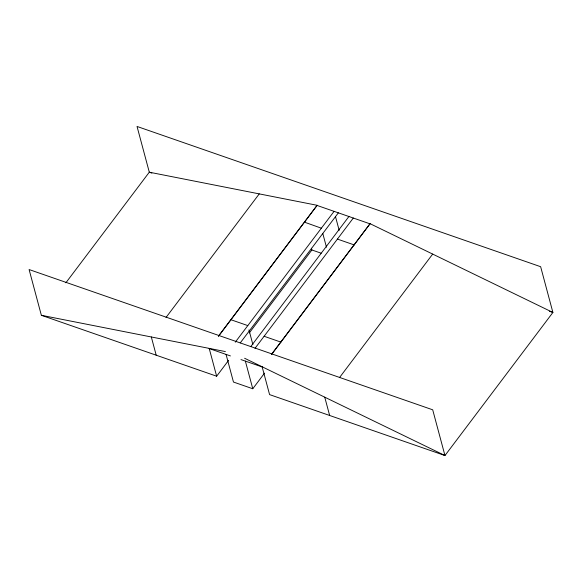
<?xml version="1.0" encoding="UTF-8"?>
<svg xmlns="http://www.w3.org/2000/svg" width="582" height="582" viewBox="0 0 582 582"><rect width="100%" height="100%" fill="white"/><g stroke="black" fill="none" stroke-linecap="round" stroke-linejoin="round"><path stroke-width="0.87" d="M65.89 282.772L149.298 172.199L137.039 126.454L540.642 266.709L552.9 312.461L444.961 455.546L269.582 394.603L262.126 366.769M166.037 317.459L259.259 193.886M218.497 336.054L317.139 205.3L149.298 172.199L151.873 173.094M218.483 336.316L317.139 205.3M235.295 342.165L334.083 211.353M240.242 342.922L338.368 212.837M244.6 358.257L444.961 455.546L432.702 409.801L29.1 269.539L41.358 315.291L216.65 376.205L228.602 360.353M249.278 332.955L311.879 249.969L311.414 248.245M250.791 346.581L348.916 216.504M255.003 348.342L353.303 218.032M271.394 354.482L370.072 223.684L552.9 312.461L549.481 311.275M271.816 354.183L370.072 223.684M226.063 354.409L233.469 382.047L252.77 388.754L264.548 373.142M339.459 377.66L432.681 254.087M41.358 315.291L225.38 351.579M317.183 205.482L370.123 223.874M321.373 228.202L304.422 222.149M337.422 239.086L354.234 244.927M311.879 249.969L321.169 253.199M230.981 319.751L247.801 325.593M264.104 336.272L280.917 342.121M209.244 348.567L230.428 355.929M240.977 359.589L262.176 366.958M335.472 216.533L339.175 230.356M322.763 233.382L326.466 247.205M324.741 397.171L329.645 415.475M248.958 329.914L252.886 344.595M245.364 361.116L252.77 388.754M209.193 348.385L216.65 376.205M151.32 336.971L156.202 355.195"/></g></svg>
